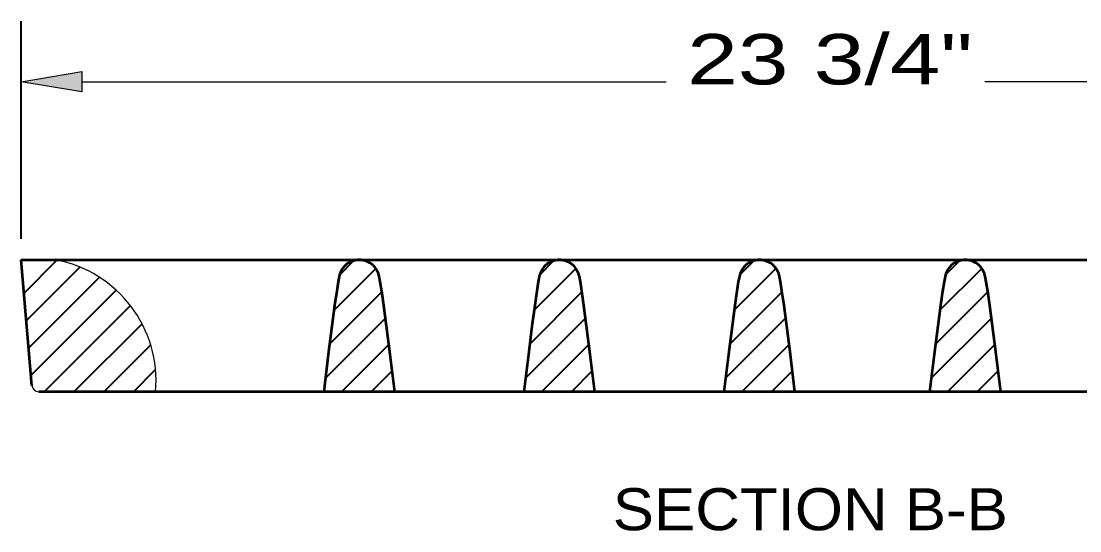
# Model space of a CAD drawing. Extents: x 36.6 to 72, y 0.5 to 22.5.
# Drawn here: x 61.541 to 64.689, y 11.507 to 13.023 of the extents above; entities that cross this region are included whole.
import ezdxf

# ---------------------------------------------------------------- set-up
doc = ezdxf.new("R2010")
doc.units = 0
doc.header["$LTSCALE"] = 0.06
for name, color, linetype, lineweight in [('1', 7, 'Continuous', 40), ('2', 7, 'Continuous', 13), ('4', 7, 'Continuous', 13)]:
    doc.layers.add(name, color=color, linetype=linetype, lineweight=lineweight)

msp = doc.modelspace()

# ---------------------------------------------------------------- hatches: boundary and pattern name
at = {"layer": '1'}
msp.add_hatch(color=256, dxfattribs=at).paths.add_polyline_path([(61.72117, 12.87317), (61.72117, 12.81317), (61.54117, 12.84317), (61.54117, 12.84317)])

# ---------------------------------------------------------------- linework, layer by layer
at = {"layer": '1', "lineweight": 35}
msp.add_line((61.54117, 12.37567), (61.54117, 13.02317), dxfattribs=at)
at = {"layer": '1', "lineweight": 25}
for p, q in [((61.72117, 12.84317), (63.45825, 12.84317)), ((66.14317, 12.84317), (64.40608, 12.84317)), ((61.94067, 11.92092), (61.59325, 11.92092)), ((62.65183, 11.92092), (62.44058, 11.92092)), ((63.24675, 11.92092), (63.03542, 11.92092)), ((63.84158, 11.92092), (63.63025, 11.92092)), ((64.45333, 11.92092), (64.242, 11.92092))]:
    msp.add_line(p, q, dxfattribs=at)
at = {"layer": '1', "lineweight": 53}
for p, q in [((61.57333, 11.93925), (61.54117, 12.31317)), ((66.27867, 11.92092), (61.59325, 11.92092))]:
    msp.add_line(p, q, dxfattribs=at)
at = {"layer": '1'}
for p, q in [((61.54967, 12.21442), (61.64758, 12.31233)), ((62.48808, 12.26892), (62.52933, 12.31017)), ((63.08292, 12.26892), (63.12417, 12.31017)), ((63.67775, 12.26892), (63.719, 12.31017)), ((64.2895, 12.26892), (64.33075, 12.31017)), ((61.55667, 12.133), (61.7155, 12.29183)), ((62.47133, 12.16375), (62.59533, 12.28775)), ((63.06617, 12.16375), (63.19017, 12.28775)), ((63.661, 12.16375), (63.785, 12.28775)), ((64.27275, 12.16375), (64.39675, 12.28775)), ((61.56367, 12.05158), (61.77367, 12.26167)), ((61.57067, 11.97025), (61.82358, 12.22317)), ((62.45817, 12.06225), (62.61358, 12.21767)), ((63.053, 12.06225), (63.20842, 12.21767)), ((63.64783, 12.06225), (63.80325, 12.21767)), ((64.25958, 12.06225), (64.415, 12.21767)), ((61.60975, 11.92092), (61.86592, 12.17717)), ((61.69817, 11.92092), (61.9005, 12.12325)), ((62.4455, 11.96125), (62.62425, 12.13992)), ((63.04033, 11.96125), (63.21908, 12.13992)), ((63.63517, 11.96125), (63.81392, 12.13992)), ((64.24692, 11.96125), (64.42567, 12.13992)), ((61.78658, 11.92092), (61.92617, 12.06058)), ((62.49367, 11.92092), (62.63433, 12.06167)), ((63.0885, 11.92092), (63.22917, 12.06167)), ((63.68333, 11.92092), (63.824, 12.06167)), ((64.29508, 11.92092), (64.43575, 12.06167)), ((61.87492, 11.92092), (61.94067, 11.98667)), ((62.582, 11.92092), (62.64417, 11.98308)), ((63.17683, 11.92092), (63.239, 11.98308)), ((63.77167, 11.92092), (63.83383, 11.98308)), ((64.38342, 11.92092), (64.44558, 11.98308))]:
    msp.add_line(p, q, dxfattribs=at)
at = {"layer": '1', "lineweight": 25}
msp.add_lwpolyline([(61.72117, 12.87317), (61.72117, 12.81317), (61.54117, 12.84317), (61.54117, 12.84317)], close=True, dxfattribs=at)
at = {"layer": '1', "lineweight": 53}
for points in [[(61.54117, 12.31317), (66.32317, 12.31317), (66.29867, 11.93967)], [(62.65183, 11.92092), (62.63817, 12.0315), (62.6275, 12.11567), (62.61933, 12.17725), (62.61325, 12.21992), (62.60892, 12.2475), (62.60583, 12.26367), (62.6035, 12.27217), (62.60158, 12.27675), (62.59967, 12.2805), (62.59767, 12.28408), (62.59558, 12.28742), (62.59333, 12.29058), (62.591, 12.29358), (62.5885, 12.29625), (62.58583, 12.29875), (62.58292, 12.301), (62.57983, 12.30308), (62.57658, 12.30483), (62.57325, 12.30642), (62.56992, 12.30783), (62.56667, 12.309), (62.56358, 12.31), (62.56067, 12.31092), (62.55808, 12.31158), (62.55575, 12.31208), (62.55383, 12.3125), (62.55217, 12.31275), (62.55067, 12.31292), (62.54942, 12.31308), (62.54825, 12.31317), (62.54725, 12.31317), (62.54625, 12.31317), (62.54517, 12.31317), (62.54417, 12.31317), (62.543, 12.31308), (62.54175, 12.31292), (62.54025, 12.31275), (62.53858, 12.3125), (62.53667, 12.31208), (62.53433, 12.31158), (62.53175, 12.31092), (62.52883, 12.31), (62.52575, 12.309), (62.5225, 12.30783), (62.51917, 12.30642), (62.51583, 12.30483), (62.51258, 12.30308), (62.5095, 12.301), (62.50658, 12.29875), (62.50392, 12.29625), (62.50142, 12.29358), (62.49908, 12.29058), (62.49683, 12.28742), (62.49475, 12.28408), (62.49275, 12.2805), (62.49083, 12.27675), (62.48892, 12.27217), (62.48667, 12.26367), (62.4835, 12.2475), (62.47917, 12.21992), (62.47308, 12.17725), (62.46492, 12.11567), (62.45425, 12.0315), (62.44058, 11.92092)], [(63.24675, 11.92092), (63.23308, 12.0315), (63.22233, 12.11567), (63.21417, 12.17725), (63.20817, 12.21992), (63.20375, 12.2475), (63.20067, 12.26367), (63.19833, 12.27217), (63.19642, 12.27675), (63.1945, 12.2805), (63.1925, 12.28408), (63.19042, 12.28742), (63.18817, 12.29058), (63.18583, 12.29358), (63.18333, 12.29625), (63.18067, 12.29875), (63.17775, 12.301), (63.17467, 12.30308), (63.17142, 12.30483), (63.16808, 12.30642), (63.16475, 12.30783), (63.1615, 12.309), (63.15842, 12.31), (63.1555, 12.31092), (63.15292, 12.31158), (63.15067, 12.31208), (63.14867, 12.3125), (63.147, 12.31275), (63.14558, 12.31292), (63.14425, 12.31308), (63.14317, 12.31317), (63.14208, 12.31317), (63.14108, 12.31317), (63.14008, 12.31317), (63.139, 12.31317), (63.13792, 12.31308), (63.13658, 12.31292), (63.13517, 12.31275), (63.1335, 12.3125), (63.1315, 12.31208), (63.12925, 12.31158), (63.12667, 12.31092), (63.12375, 12.31), (63.12058, 12.309), (63.11733, 12.30783), (63.114, 12.30642), (63.11075, 12.30483), (63.1075, 12.30308), (63.10442, 12.301), (63.1015, 12.29875), (63.09883, 12.29625), (63.09633, 12.29358), (63.09392, 12.29058), (63.09175, 12.28742), (63.08967, 12.28408), (63.08767, 12.2805), (63.08575, 12.27675), (63.08383, 12.27217), (63.0815, 12.26367), (63.07833, 12.2475), (63.074, 12.21992), (63.068, 12.17725), (63.05983, 12.11567), (63.04908, 12.0315), (63.03542, 11.92092)], [(63.84158, 11.92092), (63.82792, 12.0315), (63.81725, 12.11567), (63.80908, 12.17725), (63.803, 12.21992), (63.79867, 12.2475), (63.7955, 12.26367), (63.79325, 12.27217), (63.79125, 12.27675), (63.78933, 12.2805), (63.78742, 12.28408), (63.78525, 12.28742), (63.78308, 12.29058), (63.78075, 12.29358), (63.77825, 12.29625), (63.7755, 12.29875), (63.77267, 12.301), (63.76958, 12.30308), (63.76633, 12.30483), (63.763, 12.30642), (63.75967, 12.30783), (63.75642, 12.309), (63.75325, 12.31), (63.75042, 12.31092), (63.74775, 12.31158), (63.7455, 12.31208), (63.74358, 12.3125), (63.74192, 12.31275), (63.74042, 12.31292), (63.73917, 12.31308), (63.738, 12.31317), (63.73692, 12.31317), (63.73592, 12.31317), (63.73492, 12.31317), (63.73392, 12.31317), (63.73275, 12.31308), (63.7315, 12.31292), (63.73, 12.31275), (63.72833, 12.3125), (63.72633, 12.31208), (63.72408, 12.31158), (63.7215, 12.31092), (63.71858, 12.31), (63.7155, 12.309), (63.71225, 12.30783), (63.70892, 12.30642), (63.70558, 12.30483), (63.70233, 12.30308), (63.69925, 12.301), (63.69633, 12.29875), (63.69367, 12.29625), (63.69117, 12.29358), (63.68883, 12.29058), (63.68658, 12.28742), (63.6845, 12.28408), (63.6825, 12.2805), (63.68058, 12.27675), (63.67867, 12.27217), (63.67633, 12.26367), (63.67325, 12.2475), (63.66883, 12.21992), (63.66283, 12.17725), (63.65467, 12.11567), (63.644, 12.0315), (63.63025, 11.92092)], [(64.45333, 11.92092), (64.43967, 12.0315), (64.42892, 12.11567), (64.42083, 12.17725), (64.41475, 12.21992), (64.41042, 12.2475), (64.40725, 12.26367), (64.40492, 12.27217), (64.403, 12.27675), (64.40108, 12.2805), (64.39908, 12.28408), (64.397, 12.28742), (64.39483, 12.29058), (64.3925, 12.29358), (64.38992, 12.29625), (64.38725, 12.29875), (64.38442, 12.301), (64.38125, 12.30308), (64.378, 12.30483), (64.37475, 12.30642), (64.37142, 12.30783), (64.36817, 12.309), (64.365, 12.31), (64.36217, 12.31092), (64.3595, 12.31158), (64.35725, 12.31208), (64.35533, 12.3125), (64.35358, 12.31275), (64.35217, 12.31292), (64.35092, 12.31308), (64.34975, 12.31317), (64.34867, 12.31317), (64.34767, 12.31317), (64.34667, 12.31317), (64.34558, 12.31317), (64.3445, 12.31308), (64.34317, 12.31292), (64.34175, 12.31275), (64.34008, 12.3125), (64.33808, 12.31208), (64.33583, 12.31158), (64.33325, 12.31092), (64.33033, 12.31), (64.32725, 12.309), (64.324, 12.30783), (64.32067, 12.30642), (64.31733, 12.30483), (64.31408, 12.30308), (64.311, 12.301), (64.30808, 12.29875), (64.30542, 12.29625), (64.30292, 12.29358), (64.30058, 12.29058), (64.29833, 12.28742), (64.29625, 12.28408), (64.29425, 12.2805), (64.29233, 12.27675), (64.29042, 12.27217), (64.28808, 12.26367), (64.285, 12.2475), (64.28058, 12.21992), (64.27458, 12.17725), (64.26642, 12.11567), (64.25567, 12.0315), (64.242, 11.92092)]]:
    msp.add_lwpolyline(points, dxfattribs=at)
at = {"layer": '1', "lineweight": 25}
for centre, radius, start, end in [((61.57658, 11.95375), 0.36555, 354.85532, 79.4952), ((61.59325, 11.94092), 0.02, 184.91665, 270)]:
    msp.add_arc(centre, radius, start, end, dxfattribs=at)
at = {"layer": '4', "lineweight": 25}
msp.add_line((61.54117, 12.31317), (61.54125, 12.31317), dxfattribs=at)

# ---------------------------------------------------------------- texts
at = {"layer": '1', "width": 1.35}
msp.add_text('23 3/4"', height=0.15, dxfattribs=at).set_placement((63.52117, 12.83492))
at = {"layer": '2', "width": 1.1}
msp.add_text('SECTION B-B', height=0.125, dxfattribs=at).set_placement((63.29983, 11.509))

doc.saveas('drawing.dxf')
